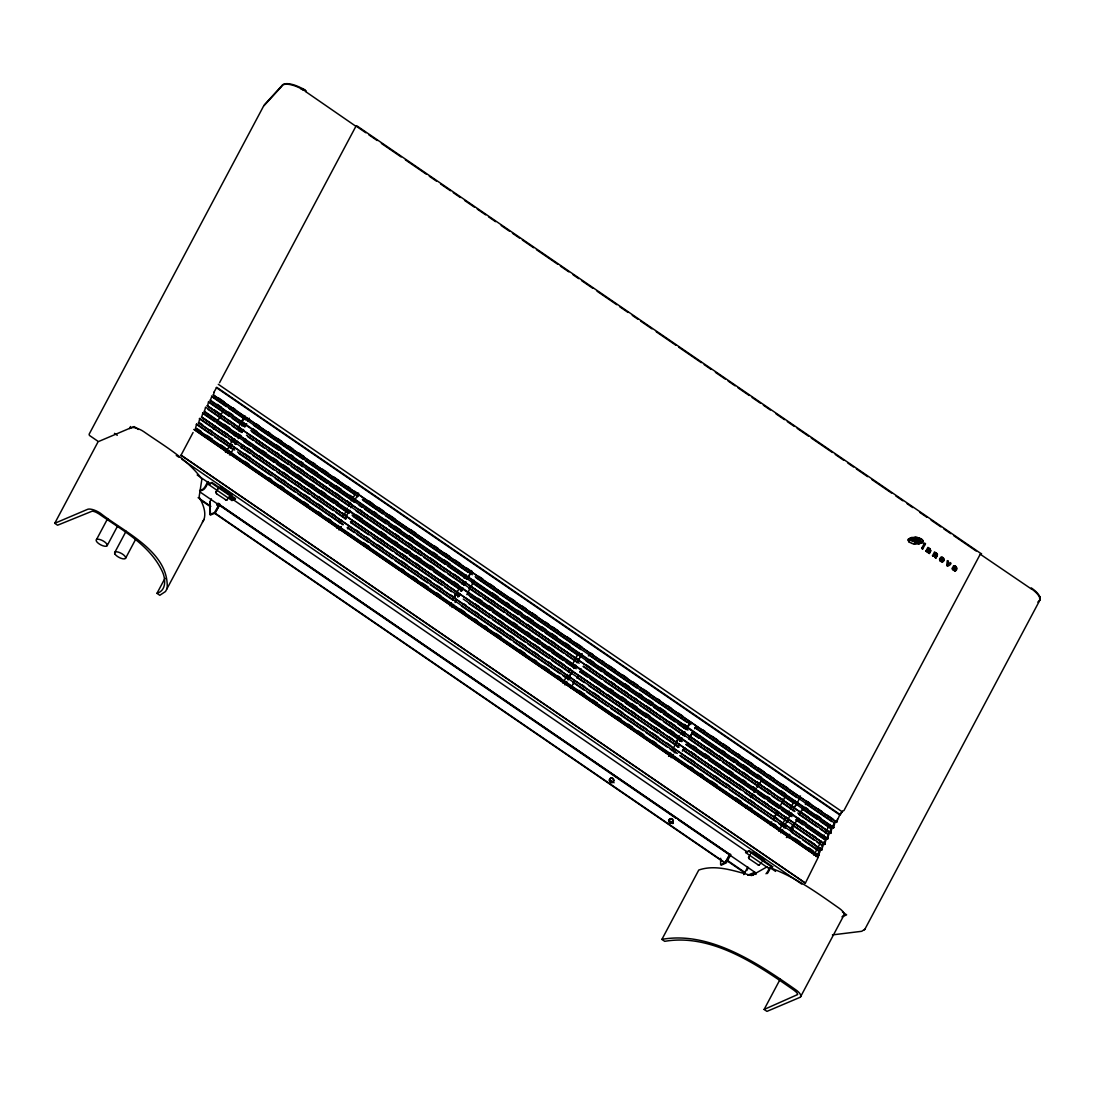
<?xml version="1.0" encoding="UTF-8"?>
<svg xmlns="http://www.w3.org/2000/svg" width="1095" height="1095" viewBox="0 0 1095 1095"><rect width="100%" height="100%" fill="white"/><g stroke="black" fill="none" stroke-linecap="round" stroke-linejoin="round"><path stroke-width="1.5" d="M1039.716 599.595L1039.607 598.335M211.431 498.896L209.87 501.825L209.802 514.595L214.606 512.46L219.342 504.028L220.027 504.494L214.962 513.158M720.661 858.302L720.62 864.694L725.438 862.559L730.173 854.127L730.844 854.593L726.286 862.846L721.304 865.159M745.586 852.485C746.763 848.953 745.024 854.511 749.185 850.651L772.632 866.72L772.276 867.377L769.087 868.65L745.64 852.567L749.185 850.651M912.053 543.435L908.631 541.601L908.344 539.192L911.834 537.522L916.077 537.303M908.056 540.369L908.412 539.164M947.805 564.541L950.159 562.57C953.02 563.145 947.791 567.374 946.71 565.431L947.298 560.613L948.338 561.324L947.859 564.514M947.941 563.747L948.338 561.324M955.155 571.22C960.602 567.538 950.638 563.911 955.168 566.936C952.349 567.21 950.173 568.209 955.21 571.193A2.71 2.409 67 0 1 955.579 569.934C958.098 568.346 955.442 564.527 953.307 566.088M923.126 541.56L921.552 538.877L917.104 537.453M769.552 867.787L772.632 866.72M167.138 588.754C169.602 551.853 124.105 532.156 100.466 513.268A10.676 3.983 28 0 0 90.351 509.12A10.512 3.928 28 0 0 87.518 509.367L54.75 523.287L57.57 525.217L92.24 511.146A7.104 2.655 28 0 1 96.196 512.337L99.139 514.02C121.819 530.076 149.221 544.407 161.882 570.632C165.701 578.009 166.905 590.356 156.968 593.339L159.802 595.283L165.509 591.505L204.026 519.4C206.435 511.639 202.698 503.659 199.126 496.884L201.891 479.076C186.889 458.6 164.209 445.98 143.842 431.704A10.676 3.983 28 0 0 133.713 427.556A10.512 3.928 28 0 0 130.88 427.803L98.112 441.723L54.75 523.287M264.21 105.01L282.455 85.013A18.478 6.898 28 0 1 306.217 90.967M818.074 857.59L805.372 883.117L181.031 455.219L193.062 432.525M199.495 419.713L198.688 422.752L821.907 849.871L198.332 422.711M211.39 397.348L210.281 400.743L833.5 827.875L833.733 827.149M214.237 392.037L213.443 394.994L836.662 822.126L213.087 394.953M819.457 852.663L818.636 855.825L819.84 851.034L680.255 755.372M837.442 819.156L836.662 822.126M202.78 413.239L201.685 417.113L824.905 844.231L201.329 417.072M822.441 847.078L822.537 845.874L816.897 842.014M834.322 824.713L834.417 823.508M217.029 503.974L217.18 503.659A6.173 1.656 -55.6 0 0 217.015 504.001L217.002 505L219.342 504.028M232.03 499.826L232.017 500.538L235.48 498.581L212.033 482.512C207.995 486.248 209.432 480.856 208.488 484.442L231.935 500.511M748.939 856.851L748.802 858.234M955.278 567.935L954.115 566.854M936.061 555.22C936.444 550.908 933.474 557.574 932.543 555.658L934.555 551.88L935.76 552.948M217.823 503.344L218.781 503.371M769.292 867.733L769.087 868.65M980.367 554.002L843.958 810.533L841.918 811.587L218.288 384.29M745.681 807.891L746.968 805.318M923.194 541.532L922.524 542.463M943.63 560.941C945.313 553.18 934.856 560.53 942.453 561.831A2.45 2.176 67 0 0 943.63 560.941L943.89 560.53A2.382 2.108 67 0 0 944.041 559.299L941.974 557.068A2.135 1.889 67 0 0 940.906 557.191L939.661 558.915A2.067 1.834 67 0 0 939.797 560.216A2.286 2.039 67 0 0 940.194 560.886L941.727 561.831A2.176 1.93 67 0 0 942.809 561.694M929.162 548.431L927.903 547.377L925.891 551.168C927.314 550.785 931.831 547.048 928.286 552.811L929.285 553.495L930.613 550.977L929.929 548.609M263.416 106.407L89.106 434.25L89.434 435.427L97.729 441.121M130.565 426.502L129.47 428.569L134.179 426.571L138.381 429.459M96.538 539.52L107.666 518.592M107.173 545.611L117.507 526.189M114.948 552.14L126.076 531.212M125.596 558.231L135.917 538.808M213.977 392.202L216.742 387.301L839.961 814.42L836.361 822.482M213.47 429.021L215.072 426.01M216.673 422.998L223.873 409.448M207.858 481.499L205.531 485.879A3.518 0.944 -55.6 0 1 202.52 489.355L199.591 490.615M208.543 481.964L206.202 486.344A3.518 0.944 -55.6 0 1 203.205 489.821L200.275 491.08M225.378 451.948L226.98 448.936M230.977 441.408L232.578 438.397M234.179 435.386L235.781 432.374M237.382 429.363L244.582 415.813M226.049 452.413L233.262 438.862M234.864 435.851L236.465 432.826M241.256 423.792L245.266 416.264M230.06 447.8L231.62 444.871M233.18 441.942L234.741 439.013M241.735 425.845L243.295 422.916M208.488 484.442L212.033 482.512M227.555 453.398L229.101 450.469M230.662 447.54L232.222 444.611M239.23 431.444L240.777 428.515M242.337 425.585L243.898 422.656M229.457 454.931L231.319 451.797M235.042 444.419L236.643 441.422M238.327 438.63L239.832 435.413M241.434 432.416L243.022 429.418M244.555 426.913L246.101 423.984M247.662 421.055L249.222 418.126M230.361 454.466L234.248 447.157M235.808 444.228L237.369 441.299M238.915 438.37L240.476 435.44M242.036 432.511L243.596 429.582M246.703 423.738L245.143 426.667L208.529 401.536L207.626 405.958L830.831 833.076L207.256 405.916M156.968 593.339L164.989 578.256M241.064 447.828L242.625 444.899M244.185 441.969L245.732 439.04M215.017 513.144L219.493 504.727L729.626 854.346L725.15 862.764L215.017 513.144L210.486 515.061L209.87 501.825M232.51 499.402L232.879 498.69M339.464 522.767L341.01 519.838M342.571 516.922L344.131 513.993M345.678 511.064L347.238 508.135M351.139 500.812L352.686 497.883M336.945 528.365L338.506 525.449M343.173 516.662L347.06 509.339M348.621 506.41L350.167 503.495M351.728 500.566L354.848 494.707L305.587 460.954M338.944 529.966L340.709 526.777M345.377 517.99L349.305 510.448M350.824 507.738L352.385 504.809M353.945 501.893L358.612 493.106M339.751 529.446L341.312 526.517M345.199 519.194L346.759 516.265M348.319 513.35L349.866 510.421M356.874 497.239L358.435 494.31M347.567 528.817L349.127 525.887M350.687 522.958L352.234 520.029M452.454 600.211L457.121 591.423M464.129 578.256L465.676 575.327M449.935 605.809L451.496 602.88M453.043 599.95L460.051 586.783M461.611 583.854L463.171 580.925M464.718 577.996L466.278 575.067M451.989 607.438L453.576 604.44M457.573 596.939L459.175 593.928M460.708 591.04L462.364 587.933M463.815 585.182L465.553 581.924M466.935 579.323L471.603 570.55M455.082 602.496L456.642 599.567M458.189 596.638L459.749 593.709M461.31 590.78L462.856 587.851M464.417 584.922L465.977 582.006M467.538 579.077L471.425 571.754M469.331 588.959L471.137 585.757M472.438 583.101L473.998 580.172M466.812 594.558L473.82 581.39M565.444 677.654L567.005 674.725M568.551 671.796L570.112 668.867M571.672 665.938L578.68 652.771M562.926 683.253L567.593 674.465M574.601 661.298L576.162 658.369M577.722 655.44L579.269 652.51M564.924 684.84L566.512 681.843M568.113 678.832L572.11 671.331L568.25 678.722M573.698 668.333L575.299 665.336M576.887 662.324L578.488 659.327M565.143 684.58L566.704 681.651M573.698 668.484L575.258 665.555M576.819 662.626L578.379 659.696M579.926 656.767L581.486 653.838M568.072 679.94L569.633 677.011M571.193 674.082L572.74 671.153M574.3 668.224L575.861 665.295M577.407 662.365L582.088 653.592M570.673 688.372L574.574 681.049M573.616 683.732L575.162 680.803M576.723 677.873L578.283 674.944M579.83 672.015L581.39 669.086M588.398 655.919L589.959 652.99M668.58 756.33L670.14 753.401M671.7 750.472L673.247 747.543M674.807 744.614L679.475 735.84M669.182 756.07L670.729 753.141M672.289 750.212L679.297 737.044M680.857 734.115L682.404 731.186M683.964 728.257L685.525 725.328M671.194 757.672L672.782 754.674M679.968 741.164L681.569 738.167M683.157 735.156L684.758 732.158M686.36 729.16L690.343 721.66M671.386 757.398L672.946 754.469M679.954 741.301L681.514 738.372M683.061 735.443L684.621 732.514M687.728 726.656L686.182 729.585L677.778 723.754M674.328 752.758L675.875 749.829M677.435 746.899L678.996 743.97M680.556 741.041L682.103 738.112M683.663 735.183L685.224 732.268M686.77 729.338L690.671 722.016M682.363 751.006L683.964 747.995M689.549 737.496L692.738 731.487M682.979 750.705L684.539 747.775M689.207 738.988L693.108 731.679M694.654 728.75L696.215 725.821M661.9 939.387C709.711 930.723 758.561 963.655 795.709 989.757A10.676 3.983 28 0 1 800.815 996.039A10.512 3.928 28 0 1 799.706 997.477L766.938 1011.383L764.118 1009.453L797.598 994.575A7.104 2.655 28 0 0 796.38 992.221L794.053 990.277C757.466 964.763 711.682 933.227 664.72 941.33L661.9 939.387L698.774 870.032C716.13 864.078 734.731 871.155 751.649 875.562L767.376 866.638M743.724 874.618L747.734 867.089M770.141 824.918L771.742 821.907M773.344 818.896L777.354 811.368M786.155 794.806L778.956 808.356L767.718 800.623M746.804 870.566L748.405 867.555M776.423 814.844L778.025 811.833M921.689 548.28L923.756 544.475L924.755 545.159L922.674 548.965L921.689 548.28L922.674 548.965M923.975 543.982L924.522 543.038L925.521 543.709L924.974 544.667L924.029 543.955M753.223 875.179L754.784 872.25L747.748 875.234M781.296 825.589L782.857 822.66M784.417 819.731L785.964 816.802M787.524 813.886L789.084 810.957M790.645 808.028L794.532 800.705M926.876 551.839C927.424 547.295 931.927 549.772 928.341 552.783L929.34 553.468L930.791 550.675L929.764 548.581M778.778 831.187L785.786 818.02M790.453 809.232L792.013 806.303M793.574 803.374L795.134 800.459M780.844 832.83L782.555 829.586M784.034 826.821L791.22 813.311M792.67 810.56L797.338 801.786M798.898 798.857L800.459 795.928M783.924 827.875L785.485 824.946M787.045 822.016L788.605 819.087M790.152 816.158L791.712 813.229M795.6 805.92L800.267 797.133M769.361 868.321L767.8 871.25A3.518 0.944 -55.6 0 1 765.994 873.783M790.426 829.148L792.821 824.644M935.185 553.071L935.595 552.975A1.766 1.574 67 0 1 936.471 553.153L937.525 554.713L935.938 557.985L934.884 557.328L936.157 554.043L934.446 554.631M786.415 837.565L787.976 834.636M792.643 825.863L794.203 822.934M798.871 814.146L800.431 811.217M770.812 867.322L768.485 871.716A3.518 0.944 -55.6 0 1 767.28 873.55M787.661 837.305L789.249 834.294M790.85 831.283L797.256 819.238M799.665 814.721L803.662 807.193M805.263 804.182L806.864 801.17M788.332 837.771L789.933 834.76M791.534 831.748L793.136 828.737M797.133 821.209L798.734 818.198M805.947 804.647L807.549 801.636M816.364 849.624L817.924 846.695M819.484 843.766L821.031 840.837M822.591 837.908L824.152 834.992M825.698 832.063L829.599 824.74M813.845 855.222L820.853 842.055M825.52 833.268L827.081 830.338M828.641 827.409L830.188 824.48M816.062 856.55L817.623 853.621M819.169 850.692L820.73 847.763M822.29 844.847L823.851 841.918M827.738 834.595L829.298 831.666M830.845 828.737L832.405 825.808M816.665 856.29L820.552 848.981M822.112 846.052L823.659 843.123M825.219 840.193L826.78 837.264M828.34 834.335L835.334 821.168M840.207 814.872L842.342 811.299L839.673 814.872L216.262 387.575M764.118 1009.453L780.174 979.245M800.513 996.888L843.875 915.324M832.419 934.897L861.724 931.297L864.899 929.203L1039.155 601.47M954.936 568.592C953.759 571.138 952.048 566.608 954.991 568.565C953.772 571.125 952.212 566.717 954.991 568.565M219.547 382.73L356.026 126.062L365.908 132.796M750.554 797.53L752.238 794.614M751.115 797.352L752.758 794.518M202.397 522.137L204.026 519.4M753.757 792.068L755.098 789.865M754.455 791.658L756.207 788.783M216.016 491.737L217.59 489.232M218.316 488.425L215.742 492.476L216.618 493.694M229.608 496.172L226.788 500.045M750.308 854.333L748.46 857.577L749.336 858.795M761.627 862.381L758.89 865.283M757.151 786.593L758.548 784.417M757.11 787.36L761.668 780.448M231.634 495.31L232.359 494.584L221.067 486.837L220.328 487.562M762.325 861.272L765.077 859.684L753.784 851.937L753.045 852.663M864.407 929.901L864.899 929.203M797.749 812.996L828.764 834.253L827.56 839.044L204.354 411.912L205.559 407.121L242.214 432.251M818.636 855.825L195.416 428.706L196.635 423.916L234.7 450.004M263.594 106.16L281.853 86.218M355.875 126.281L305.792 91.706M922.579 542.436L918.842 543.969M805.372 883.117L181.031 455.219M921.319 543.284L922.154 542.791M613.036 782.159L612.283 782.514A2.327 2.067 67 0 1 609.422 780.557A2.231 1.971 67 0 1 610.64 778.23A2.327 2.067 67 0 1 613.501 780.188L613.542 780.694A2.217 1.971 67 0 1 612.68 782.323M218.37 487.973L221.067 486.837M218.165 504.521L216.837 504.795M219.493 504.727L729.626 854.346M217.864 505.411L220.027 504.494M232.51 499.854L235.48 498.581M928.519 548.568L928.984 548.458A1.766 1.574 67 0 1 929.874 548.636M925.891 551.168L926.931 551.812M932.488 555.685L933.474 556.37M946.71 565.431L947.668 566.033M954.334 570.03L953.43 570.03A2.067 1.834 67 0 1 952.349 569.277L952.801 567.265L955.346 567.922M954.183 570.55L955.21 571.193M751.088 853.087L753.784 851.937M749.829 875.097L755.454 872.715M841.932 916.857L846.64 914.859L842.438 911.984M909.931 538.165L911.779 537.535M913.038 538.877L917.856 538.767L921.579 542.326L916.611 539.041L909.356 539.534L916.46 539.835L919.814 542.819L916.31 540.437L909.836 539.712L915.201 540.903L917.651 543.038L908.823 539.383L916.939 538.398L921.579 542.326L916.556 539.055M980.846 553.454L981.585 553.673M226.993 500.059L225.46 499.881M911.081 539.37L908.768 539.411L917.706 543.01L915.475 540.985L911.095 540.054M980.381 554.303L1030.929 588.686M918.897 543.941L914.736 543.982M915.488 538.904L910.479 539.575M914.872 539.684L917.938 540.725A8.705 7.733 67 0 1 919.239 542.066C919.855 541.382 912.751 539.643 909.89 539.684M912.847 539.808L909.411 539.506M914.927 537.262L917.158 537.44M913.353 543.763L914.79 543.955M918.144 537.645L923.085 540.465M911.998 543.448L913.408 543.736M770.456 867.883C795.531 877.191 817.39 892.918 839.085 908.193A10.676 3.983 28 0 1 844.177 914.476A10.512 3.928 28 0 1 843.068 915.913M226.378 500.182L216.427 493.681M758.178 864.982L759.095 865.283M300.755 88.709L303.329 90.132M302.507 88.544L305.026 90.05M194.486 429.596L818.293 857.221M909.972 542.545L908.686 541.573M356.97 125.911L980.189 553.03M368.714 134.726L377.173 140.516M381.402 143.418L401.14 156.941M405.369 159.843L426.502 174.324M429.322 176.268L436.371 181.086M440.601 183.987L450.469 190.749M453.275 192.679L460.324 197.511M464.554 200.412L474.422 207.174M477.242 209.104L485.701 214.894M488.521 216.824L495.556 221.655M501.195 225.529L509.654 231.319M512.474 233.249L519.523 238.08M522.342 240.01L533.621 247.744M536.441 249.674L557.574 264.155M560.394 266.085L568.852 271.888M573.082 274.79L578.721 278.65M581.527 280.58L592.806 288.313M597.035 291.202L616.772 304.725M619.592 306.655L628.037 312.458M632.267 315.36L637.906 319.22M640.726 321.15L652.004 328.883M656.233 331.771L675.957 345.295M678.777 347.224L701.334 362.678M704.153 364.621L711.189 369.439M715.418 372.341L725.287 379.103M728.107 381.033L735.156 385.864M737.975 387.794L749.254 395.528M752.06 397.458L760.519 403.247M763.338 405.177L770.387 410.009M776.027 413.883L784.485 419.672M787.305 421.602L794.34 426.434M797.16 428.364L808.438 436.097M811.258 438.027L832.405 452.509M835.225 454.452L843.67 460.242M847.9 463.144L853.539 467.004M856.358 468.934L867.637 476.667M871.866 479.555L891.59 493.078M895.819 495.98L902.869 500.812M907.098 503.714L912.737 507.574M919.786 512.405L926.822 517.237M931.051 520.125L940.92 526.887M943.739 528.817L950.788 533.648M953.608 535.578L976.151 551.031M934.952 557.314L935.938 557.985L937.211 555.507L936.581 553.221M218.699 398.06L224.311 401.906M232.729 407.668L235.521 409.598M256.558 424.011L259.364 425.928M267.769 431.69L270.561 433.606M277.569 438.411L281.771 441.285M288.779 446.089L292.981 448.977M298.579 452.81L304.191 456.656M312.595 462.418L315.401 464.335M322.395 469.139L328.007 472.972M333.605 476.818L339.217 480.65M347.621 486.413L350.414 488.343M354.616 491.217L358.818 494.091M368.604 500.798L372.793 503.673M378.364 507.491L383.948 511.324M389.533 515.143L395.117 518.962M410.461 529.487L416.045 533.306M434.181 545.748L438.37 548.609M445.337 553.399L449.525 556.26M455.109 560.092L460.694 563.911M466.278 567.744L471.849 571.563M478.83 576.34L483.018 579.214M489.985 583.991L494.173 586.865M510.927 598.335L515.102 601.21M522.082 605.987L526.271 608.861M531.855 612.68L537.44 616.512M545.803 622.247L548.595 624.164M552.783 627.024L558.368 630.857M566.731 636.592L570.919 639.466M576.504 643.285L582.088 647.118M590.465 652.853L593.257 654.769M601.648 660.518L604.454 662.434M608.642 665.322L615.636 670.113M622.631 674.903L626.833 677.778M632.431 681.61L638.015 685.443M643.614 689.289L649.212 693.121M657.602 698.87L660.408 700.786M667.403 705.577L671.591 708.451M678.585 713.256L682.787 716.13M702.429 729.585L705.235 731.515M712.27 736.333L717.882 740.179M723.508 744.039L729.133 747.885M737.565 753.675L740.371 755.591M747.392 760.409L753.018 764.255M758.643 768.115L764.255 771.961M768.471 774.849L774.097 778.709M782.528 784.485L788.154 788.345M807.795 801.8L810.587 803.716M817.595 808.521L821.797 811.409M827.409 815.241L833.008 819.087M211.486 395.966L358.133 496.459M362.363 499.361L472.342 574.738M475.162 576.668L690.89 724.52M695.12 727.422L834.705 823.084L833.5 827.875M212.512 397.156L226.241 406.56M228.978 408.449L245.444 419.727M253.52 425.271L302.781 459.024M363.116 500.374L382.661 513.774M385.454 515.69L467.839 572.151M476.133 577.832L580.829 649.581M589.165 655.303L636.729 687.893M639.521 689.809L687.085 722.413M695.434 728.134L796.681 797.53M806.495 804.25L831.748 821.565M217.385 404.411L221.614 407.313M228.663 412.144L232.893 415.046M252.63 428.569L256.86 431.471M276.597 445.008L280.826 447.896M290.695 454.671L293.515 456.601M300.564 461.433L303.383 463.363M311.856 469.166L317.495 473.026M335.823 485.591L341.462 489.451M349.921 495.255L352.741 497.185M373.888 511.68L376.707 513.61M385.166 519.413L389.396 522.315M395.035 526.175L400.674 530.035M409.133 535.838L413.362 538.74M433.114 552.263L437.343 555.165M444.392 559.997L450.031 563.857M492.326 592.847L497.965 596.72M506.424 602.51L509.243 604.454M517.702 610.243L521.932 613.145M527.571 617.005L533.21 620.879M541.683 626.668L545.912 629.57M551.551 633.444L557.191 637.304M565.65 643.107L569.879 645.995M589.616 659.532L593.846 662.434M600.895 667.266L605.124 670.154M624.862 683.691L629.091 686.592M638.96 693.354L641.779 695.284M648.829 700.116L653.072 703.017M660.121 707.849L665.76 711.709M684.088 724.274L688.317 727.176M722.153 750.362L724.972 752.292M733.431 758.096L737.66 760.998M743.3 764.857L748.939 768.731M757.398 774.521L761.627 777.423M781.378 790.96L785.608 793.848M805.345 807.385L808.165 809.314M816.624 815.118L820.853 818.006M210.117 399.99L833.788 827.505M250.823 430.527L687.92 730.091M692.149 732.993L831.735 828.655L830.831 833.076M209.665 402.933L229.402 416.456M232.222 418.386L243.501 426.119M251.959 431.923L278.746 450.278M281.566 452.208L302.713 466.703M305.532 468.633L326.693 483.128M329.513 485.071L354.889 502.454M359.119 505.356L361.939 507.286M364.758 509.23L385.905 523.725M388.725 525.655L445.131 564.308M447.951 566.238L466.278 578.803M471.918 582.663L518.441 614.555M521.261 616.485L542.422 630.98M545.242 632.91L577.667 655.138M586.126 660.942L601.634 671.563M604.454 673.507L650.977 705.385M653.811 707.329L660.86 712.161M663.679 714.091L674.958 721.824M691.876 733.417L698.925 738.249M701.744 740.179L734.17 762.407M736.99 764.337L758.137 778.832M760.957 780.762L793.396 802.991M801.855 808.794L817.363 819.416M820.182 821.346L831.461 829.079L830.53 833.446M214.415 409.982L220.054 413.855M276.46 452.509L279.28 454.439M287.739 460.242L291.968 463.13M297.607 467.004L303.247 470.864M311.705 476.667L315.935 479.569M335.672 493.092L339.902 495.994M346.951 500.826L351.18 503.727M359.653 509.517L362.472 511.447M370.931 517.251L375.161 520.152M394.898 533.676L399.127 536.577M408.996 543.339L411.816 545.269M418.865 550.101L421.684 552.044M430.143 557.834L435.783 561.708M454.11 574.259L459.749 578.133M492.189 600.361L495.008 602.291M503.467 608.081L507.697 610.983M513.336 614.856L518.975 618.716M527.434 624.52L531.664 627.421M551.401 640.945L555.63 643.846M575.368 657.37L578.187 659.299M586.66 665.103L590.889 668.005M610.627 681.528L614.856 684.43M624.725 691.191L627.544 693.121M634.594 697.953L637.413 699.897M645.872 705.686L651.511 709.56M669.839 722.111L675.478 725.985M707.918 748.213L712.147 751.102M719.196 755.933L723.425 758.835M729.065 762.709L734.704 766.568M743.163 772.372L747.392 775.26M757.261 782.035L760.081 783.965M767.13 788.797L771.359 791.699M781.228 798.46L784.047 800.39M791.096 805.222L793.916 807.152M802.375 812.955L808.014 816.815M207.16 405.561L211.39 408.449M214.209 410.392L225.488 418.112M228.308 420.056L235.357 424.887M239.586 427.775L242.406 429.719M249.455 434.551L284.7 458.709M287.52 460.639L307.271 474.162M311.5 477.064L343.926 499.293M346.745 501.223L352.385 505.082M359.434 509.914L367.893 515.718M370.712 517.648L391.859 532.143M394.679 534.073L403.138 539.876M405.958 541.806L427.118 556.301M429.938 558.231L441.217 565.964M444.036 567.894L451.085 572.726M453.905 574.67L466.593 583.361M470.823 586.263L500.429 606.548M503.248 608.491L522.986 622.015M527.229 624.916L559.654 647.145M562.474 649.075L579.392 660.668M586.441 665.5L597.719 673.233M600.539 675.163L607.588 679.995M610.408 681.925L656.945 713.817M659.765 715.747L685.141 733.144M689.371 736.045L716.157 754.4M718.977 756.344L740.124 770.839M742.944 772.769L775.383 794.997M778.203 796.927L795.121 808.521M802.17 813.352L813.448 821.086M816.268 823.016L823.317 827.847M246.443 435.153L579.2 663.214M583.43 666.102L794.929 811.053M208.091 409.489L229.252 423.984M232.072 425.914L240.53 431.717M247.579 436.549L253.219 440.409M256.038 442.339L264.497 448.142M267.317 450.072L288.464 464.567M291.284 466.497L347.69 505.151M356.149 510.954L421 555.411M423.82 557.341L444.967 571.836M447.787 573.766L464.718 585.36M468.947 588.261L480.226 595.995M483.046 597.925L504.193 612.42M507.012 614.35L563.405 653.003M566.224 654.933L577.517 662.667M583.156 666.54L601.483 679.092M604.303 681.035L636.729 703.25M639.548 705.194L660.696 719.689M663.515 721.619L684.662 736.114M688.906 739.015L719.921 760.272M722.741 762.202L769.265 794.094M772.085 796.024L779.134 800.856M781.953 802.786L794.641 811.491M798.871 814.379L817.212 826.944M820.032 828.874L828.491 834.677L827.56 839.044M224.133 424.285L229.772 428.145M238.231 433.949L241.051 435.878M262.198 450.373L266.427 453.275M273.49 458.107L277.719 460.995M283.359 464.869L288.998 468.728M297.457 474.532L301.686 477.434M311.555 484.195L314.375 486.125M321.424 490.957L325.653 493.859M332.702 498.69L338.341 502.55M356.669 515.115L362.308 518.975M380.636 531.54L386.275 535.414M394.747 541.204L397.567 543.134M406.026 548.937L410.255 551.839M415.895 555.699L421.534 559.572M429.993 565.362L434.222 568.264M453.96 581.787L458.189 584.689M477.926 598.226L482.156 601.114M489.205 605.946L493.434 608.847M513.185 622.384L517.415 625.272M527.284 632.048L530.103 633.978M537.152 638.809L539.972 640.739M548.431 646.543L554.07 650.403M610.462 689.056L613.282 690.986M621.755 696.79L625.984 699.691M631.623 703.551L637.263 707.411M645.721 713.215L649.951 716.116M669.688 729.64L673.918 732.541M693.655 746.065L696.475 748.008M704.934 753.798L709.163 756.7M728.9 770.223L733.144 773.125M743.012 779.886L745.832 781.83M752.881 786.662L755.701 788.592M766.979 796.325L769.799 798.255M802.224 820.484L806.454 823.372M204.176 411.145L827.861 838.674M202.602 412.692L349.237 513.185M352.056 515.115L462.035 590.492M467.674 594.366L576.244 668.771M580.473 671.673L681.993 741.247M686.223 744.148L791.972 816.624M796.202 819.525L825.808 839.81L824.905 844.231M203.725 414.088L215.003 421.808M217.823 423.751L238.984 438.246M244.623 442.106L250.262 445.966M253.082 447.91L274.229 462.405M277.049 464.335L333.441 502.988M336.261 504.918L347.553 512.652M353.192 516.511L406.765 553.235M409.585 555.165L430.732 569.66M433.552 571.59L461.762 590.917M470.22 596.72L489.958 610.243M492.777 612.187L539.301 644.065M542.121 646.009L549.17 650.841M551.989 652.771L563.268 660.504M566.088 662.434L574.546 668.224M580.199 672.097L587.249 676.929M590.068 678.859L622.494 701.087M625.313 703.017L646.461 717.512M649.28 719.442L681.706 741.671M685.935 744.573L705.686 758.096M708.506 760.039L755.03 791.918M757.849 793.861L764.899 798.693M781.816 810.286L790.275 816.076M795.914 819.95L802.963 824.781M805.797 826.711L824.124 839.276M223.996 431.772L228.225 434.674M247.963 448.197L252.192 451.099M259.241 455.931L263.471 458.832M283.222 472.356L287.451 475.257M297.32 482.019L300.139 483.949M307.189 488.781L310.008 490.724M318.467 496.514L324.106 500.388M342.434 512.953L346.663 515.841M380.499 539.041L383.318 540.971M391.791 546.775L396.02 549.663M401.66 553.536L407.299 557.396M415.758 563.2L419.987 566.101M439.725 579.625L443.954 582.526M474.97 603.783L479.199 606.685M498.937 620.208L503.166 623.11M513.049 629.871L515.868 631.801M522.917 636.633L525.737 638.577M534.196 644.366L539.835 648.24M558.163 660.791L563.802 664.665M596.227 686.893L600.457 689.782M607.506 694.613L611.735 697.515M617.375 701.389L623.028 705.248M631.486 711.052L635.716 713.94M655.453 727.477L659.683 730.379M669.551 737.14L672.371 739.07M690.699 751.635L696.338 755.495M714.665 768.06L720.305 771.92M728.764 777.724L731.583 779.654M738.646 784.485L744.285 788.359M752.744 794.149L755.564 796.079M764.023 801.882L768.252 804.784M773.891 808.644L779.53 812.517M811.956 834.732L816.186 837.634M202.63 417.674L232.249 437.973M242.118 444.734L256.216 454.398M259.036 456.328L270.314 464.061M273.134 465.991L280.183 470.823M283.003 472.753L291.462 478.556M294.281 480.486L315.428 494.981M318.248 496.911L329.527 504.644M332.346 506.574L339.409 511.406M342.229 513.35L346.458 516.238M353.507 521.069L388.752 545.228M391.572 547.171L411.309 560.695M415.539 563.596L447.964 585.825M450.798 587.755L459.257 593.545M466.306 598.376L471.945 602.25M474.765 604.18L486.043 611.913M488.863 613.843L495.912 618.675M498.731 620.605L545.255 652.497M548.075 654.427L570.646 669.894M577.695 674.725L604.481 693.08M607.301 695.024L628.448 709.519M631.267 711.449L663.693 733.677M666.513 735.607L677.805 743.341M684.854 748.172L687.674 750.102M690.493 752.032L701.772 759.766M704.591 761.696L711.64 766.527M714.46 768.457L759.574 799.377M763.804 802.279L789.18 819.676M793.423 822.578L820.21 840.933M199.605 418.331L346.239 518.825M350.468 521.726L459.038 596.132M463.267 599.033L678.996 746.886M683.225 749.774L822.81 845.449L821.907 849.871M199.317 418.755L226.117 437.11M228.937 439.04L235.986 443.872M241.625 447.745L250.084 453.535M252.904 455.479L274.051 469.974M276.871 471.904L309.296 494.132M312.116 496.062L333.263 510.557M336.083 512.487L344.555 518.291M351.604 523.123L368.522 534.716M372.752 537.618L392.489 551.141M395.309 553.071L441.832 584.963M444.652 586.893L451.701 591.724M454.534 593.654L458.764 596.556M468.633 603.318L489.78 617.813M492.599 619.756L525.025 641.971M527.845 643.915L548.992 658.41M551.812 660.34L571.563 673.863M577.202 677.737L584.251 682.568M588.48 685.456L657.561 732.815M660.381 734.745L678.708 747.31M684.361 751.17L740.754 789.823M744.983 792.725L787.278 821.715M792.917 825.589L814.078 840.084M199.851 422.916L202.671 424.846M209.72 429.678L212.539 431.608M220.998 437.411L226.638 441.271M244.965 453.836L250.604 457.696M283.044 479.925L285.863 481.855M294.322 487.658L298.552 490.56M304.191 494.42L309.83 498.293M318.289 504.083L322.519 506.985M332.387 513.747L335.207 515.677M356.354 530.185L359.174 532.115M366.223 536.947L369.042 538.877M377.501 544.68L383.154 548.54M401.482 561.105L407.121 564.965M415.58 570.769L418.399 572.699M425.449 577.53L431.088 581.39M436.727 585.264L442.366 589.124M450.825 594.927L455.055 597.829M463.513 603.619L466.333 605.549M474.792 611.352L479.021 614.254M498.772 627.777L503.002 630.679M510.051 635.511L514.28 638.412M519.92 642.272L525.559 646.146M534.018 651.936L538.247 654.837M548.116 661.599L550.936 663.529M557.985 668.361L562.214 671.262M581.951 684.799L584.771 686.729M593.23 692.519L598.869 696.393M617.21 708.958L622.85 712.818M631.309 718.621L634.128 720.551M642.587 726.341L646.816 729.243M652.456 733.116L658.095 736.976M666.554 742.78L670.783 745.668M690.521 759.205L694.75 762.106M714.487 775.63L718.717 778.531M725.78 783.363L730.009 786.265M749.746 799.788L753.976 802.69M773.713 816.213L777.943 819.115M808.959 840.371L814.598 844.245M237.519 451.934L343.269 524.409M347.498 527.311L677.435 753.442M196.347 424.34L211.855 434.975M214.675 436.905L233.016 449.47M238.655 453.33L271.081 475.558M275.31 478.46L295.048 491.983M297.867 493.913L342.995 524.833M347.224 527.735L354.274 532.567M357.093 534.497L368.372 542.23M371.191 544.16L392.338 558.655M395.158 560.599L427.584 582.814M430.403 584.757L451.551 599.252M461.433 606.014L510.776 639.836M513.596 641.766L560.12 673.658M562.939 675.588L568.579 679.447M572.822 682.349L584.1 690.083M586.92 692.013L608.067 706.508M610.887 708.438L643.312 730.666M646.132 732.596L667.279 747.105M670.099 749.035L675.738 752.895M679.968 755.796L726.505 787.688M729.325 789.618L775.849 821.51M778.668 823.44L785.717 828.272M791.356 832.132L799.829 837.935M802.649 839.865L819.717 851.924M196.881 428.501L201.11 431.403M206.75 435.262L212.389 439.136M220.848 444.926L225.077 447.828M244.815 461.351L249.044 464.253M268.781 477.79L271.615 479.719M280.074 485.509L284.303 488.411M304.04 501.948L308.27 504.85M318.139 511.611L320.958 513.541M328.007 518.373L330.827 520.303M363.253 542.531L368.892 546.391M401.331 568.62L404.151 570.55M412.61 576.353L416.839 579.255M422.478 583.115L428.118 586.988M436.576 592.778L440.806 595.68M460.543 609.203L464.773 612.105M474.641 618.867L477.461 620.81M484.51 625.642L487.33 627.572M495.789 633.362L501.442 637.235M519.769 649.8L525.408 653.66M533.867 659.464L536.687 661.394M543.736 666.225L549.375 670.085M557.834 675.889L560.654 677.819M578.981 690.384L584.62 694.244M593.079 700.047L597.309 702.949M617.06 716.472L621.289 719.374M628.338 724.206L632.568 727.107M638.207 730.967L643.846 734.827M652.305 740.631L656.535 743.532M690.37 766.719L693.19 768.649M700.239 773.481L703.058 775.424M711.517 781.214L717.157 785.088M735.498 797.639L741.137 801.513M749.596 807.302L752.416 809.246M773.563 823.741L776.382 825.671M794.71 838.236L800.349 842.096M808.808 847.9L813.037 850.788M195.718 428.337L818.937 855.455M193.87 429.459L818.211 857.358M176.268 455.411L179.074 457.34M181.879 459.257L801.8 884.13M211.691 483.169L235.138 499.238M748.829 851.308L772.276 867.377M197.182 474.984L209.884 483.689M229.635 497.226L745.996 851.116M769.977 867.541L775.616 871.415M749.131 858.781L758.383 864.995M114.455 433.346L117.275 435.276M200.508 492.326L676.121 818.376M678.777 820.114L754.961 872.318M198.127 497.678L210.815 506.369M609.86 779.859L614.09 782.761M669.086 820.456L673.315 823.358M726.902 860.081L745.23 872.647M200.385 499.84L210.267 506.602M609.313 780.105L612.132 782.035M668.539 820.689L672.768 823.591M726.355 860.314L744.682 872.879M214.647 513.295L724.794 862.915M825.534 840.235L824.603 844.601M1039.853 596.775L1040.168 598.13M613.898 780.53L613.871 780.037A2.327 2.067 67 0 0 611.078 777.984M754.701 874.453A2.806 0.753 -55.6 0 1 755.988 874.44M670.373 818.773A2.217 1.971 67 0 0 669.1 820.593L669.141 821.086A2.327 2.067 67 0 0 672.001 823.057M673.124 821.127A2.217 1.971 67 0 1 671.865 822.961M670.441 818.677A2.327 2.067 67 0 1 673.288 820.62M612.639 782.364A2.327 2.067 67 0 1 609.778 780.406A2.231 1.971 67 0 1 610.996 778.08M613.761 780.434A2.231 1.971 67 0 1 612.899 782.076M1031.052 588.521A18.478 6.898 28 0 1 1037.773 602.058M282.099 85.547A18.478 6.898 28 0 1 305.916 91.542M1031.353 587.96A18.478 6.898 28 0 1 1038.69 601.223M940.728 559.463C941.604 563.446 944.698 556.917 941.166 558.45A2.299 2.039 67 0 0 940.701 559.326C942.412 564.048 943.63 555.138 940.728 559.463M672.905 821.373L672.877 820.88A2.327 2.067 67 0 0 671.81 819.211A2.327 2.067 67 0 0 670.017 818.923A2.217 1.971 67 0 0 668.744 820.744L668.785 821.236A2.327 2.067 67 0 0 671.646 823.207A2.217 1.971 67 0 0 672.919 821.373M107.091 544.516A6.214 2.313 28 0 0 99.782 539.506A6.132 2.286 28 0 0 96.702 541.669A6.214 2.313 28 0 0 102.478 545.625A6.132 2.286 28 0 0 107.091 544.516M115.126 554.289A6.214 2.313 28 0 0 120.902 558.245A6.132 2.286 28 0 0 125.514 557.136A6.214 2.313 28 0 0 118.246 552.099A6.132 2.286 28 0 0 115.221 554.344"/></g></svg>
